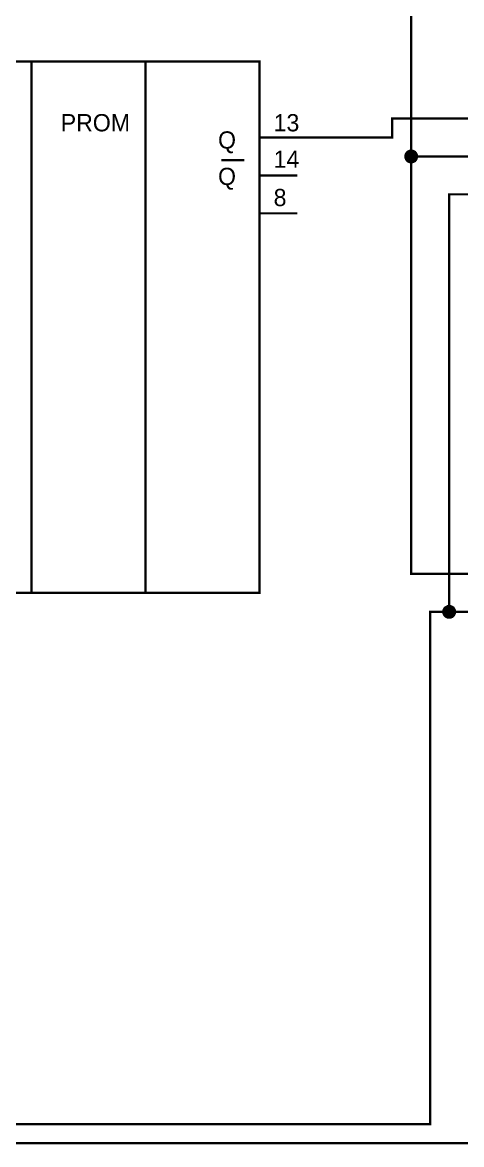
# Model space of a CAD drawing. Header units: millimetres. Extents: x 0 to 594, y 0 to 420.
# Drawn here: x 358.8 to 416.6, y 104.8 to 252.6 of the extents above; entities that cross this region are included whole.
import ezdxf

# ---------------------------------------------------------------- set-up
doc = ezdxf.new("R2010")
doc.units = ezdxf.units.MM
doc.layers.add('Sheet', color=255, linetype='Continuous')

msp = doc.modelspace()

# ---------------------------------------------------------------- linework, layer by layer
at = {"layer": 'Sheet'}
for points, const_width in [([(409.99, 234.99), (409.99, 262.5), (380, 262.5), (380, 269.99)], 0.3), ([(359.99, 247.5), (359.99, 177.5)], 0.3), ([(374.99, 177.5), (374.99, 247.5)], 0.3), ([(419.98, 239.99), (407.49, 239.99), (407.49, 237.5), (394.98, 237.5)], 0.3), ([(389.99, 237.5), (394.98, 237.5)], 0.3), ([(409.23, 234.99), (409.23, 235.03), (409.23, 235.07), (409.24, 235.1), (409.24, 235.14), (409.24, 235.18), (409.26, 235.22), (409.28, 235.25), (409.29, 235.29), (409.31, 235.32), (409.32, 235.35), (409.34, 235.38), (409.35, 235.41), (409.37, 235.44), (409.4, 235.48), (409.42, 235.51), (409.45, 235.54), (409.48, 235.56), (409.5, 235.59), (409.53, 235.6), (409.56, 235.63), (409.59, 235.65), (409.62, 235.67), (409.65, 235.68), (409.69, 235.7), (409.72, 235.71), (409.76, 235.73), (409.8, 235.73), (409.83, 235.74), (409.88, 235.74), (409.91, 235.76), (409.94, 235.76), (409.99, 235.76)], 0.3), ([(409.23, 234.99), (409.23, 235.03), (409.23, 235.07), (409.24, 235.1), (409.24, 235.14), (409.24, 235.18), (409.26, 235.22), (409.28, 235.25), (409.29, 235.29), (409.31, 235.32), (409.32, 235.35), (409.34, 235.38), (409.35, 235.41), (409.37, 235.44), (409.4, 235.48), (409.42, 235.51), (409.45, 235.54), (409.48, 235.56), (409.5, 235.59), (409.53, 235.6), (409.56, 235.63), (409.59, 235.65), (409.62, 235.67), (409.65, 235.68), (409.69, 235.7), (409.72, 235.71), (409.76, 235.73), (409.8, 235.73), (409.83, 235.74), (409.88, 235.74), (409.91, 235.76), (409.94, 235.76), (409.99, 235.76)], 0.3), ([(409.23, 234.99), (409.23, 235.03), (409.23, 235.07), (409.24, 235.1), (409.24, 235.14), (409.24, 235.18), (409.26, 235.22), (409.28, 235.25), (409.29, 235.29), (409.31, 235.32), (409.32, 235.35), (409.34, 235.38), (409.35, 235.41), (409.37, 235.44), (409.4, 235.48), (409.42, 235.51), (409.45, 235.54), (409.48, 235.56), (409.5, 235.59), (409.53, 235.6), (409.56, 235.63), (409.59, 235.65), (409.62, 235.67), (409.65, 235.68), (409.69, 235.7), (409.72, 235.71), (409.76, 235.73), (409.8, 235.73), (409.83, 235.74), (409.88, 235.74), (409.91, 235.76), (409.94, 235.76), (409.99, 235.76)], 0.3), ([(409.23, 234.99), (409.23, 235.03), (409.23, 235.07), (409.24, 235.1), (409.24, 235.14), (409.24, 235.18), (409.26, 235.22), (409.28, 235.25), (409.29, 235.29), (409.31, 235.32), (409.32, 235.35), (409.34, 235.38), (409.35, 235.41), (409.37, 235.44), (409.4, 235.48), (409.42, 235.51), (409.45, 235.54), (409.48, 235.56), (409.5, 235.59), (409.53, 235.6), (409.56, 235.63), (409.59, 235.65), (409.62, 235.67), (409.65, 235.68), (409.69, 235.7), (409.72, 235.71), (409.76, 235.73), (409.8, 235.73), (409.83, 235.74), (409.88, 235.74), (409.91, 235.76), (409.94, 235.76), (409.99, 235.76)], 0.3), ([(409.99, 234.23), (409.94, 234.23), (409.91, 234.23), (409.88, 234.24), (409.83, 234.24), (409.8, 234.26), (409.76, 234.26), (409.72, 234.28), (409.69, 234.29), (409.65, 234.31), (409.62, 234.32), (409.59, 234.34), (409.56, 234.35), (409.53, 234.39), (409.5, 234.4), (409.48, 234.43), (409.45, 234.45), (409.42, 234.48), (409.4, 234.51), (409.37, 234.53), (409.35, 234.56), (409.34, 234.59), (409.32, 234.62), (409.31, 234.65), (409.29, 234.7), (409.28, 234.73), (409.26, 234.77), (409.24, 234.8), (409.24, 234.83), (409.24, 234.88), (409.23, 234.91), (409.23, 234.95), (409.23, 234.99)], 0.3), ([(409.23, 234.99), (409.23, 234.99)], 0.3), ([(409.99, 234.23), (409.94, 234.23), (409.91, 234.23), (409.88, 234.24), (409.83, 234.24), (409.8, 234.26), (409.76, 234.26), (409.72, 234.28), (409.69, 234.29), (409.65, 234.31), (409.62, 234.32), (409.59, 234.34), (409.56, 234.35), (409.53, 234.39), (409.5, 234.4), (409.48, 234.43), (409.45, 234.45), (409.42, 234.48), (409.4, 234.51), (409.37, 234.53), (409.35, 234.56), (409.34, 234.59), (409.32, 234.62), (409.31, 234.65), (409.29, 234.7), (409.28, 234.73), (409.26, 234.77), (409.24, 234.8), (409.24, 234.83), (409.24, 234.88), (409.23, 234.91), (409.23, 234.95), (409.23, 234.99)], 0.3), ([(409.23, 234.99), (409.23, 234.99)], 0.3), ([(409.99, 234.23), (409.94, 234.23), (409.91, 234.23), (409.88, 234.24), (409.83, 234.24), (409.8, 234.26), (409.76, 234.26), (409.72, 234.28), (409.69, 234.29), (409.65, 234.31), (409.62, 234.32), (409.59, 234.34), (409.56, 234.35), (409.53, 234.39), (409.5, 234.4), (409.48, 234.43), (409.45, 234.45), (409.42, 234.48), (409.4, 234.51), (409.37, 234.53), (409.35, 234.56), (409.34, 234.59), (409.32, 234.62), (409.31, 234.65), (409.29, 234.7), (409.28, 234.73), (409.26, 234.77), (409.24, 234.8), (409.24, 234.83), (409.24, 234.88), (409.23, 234.91), (409.23, 234.95), (409.23, 234.99)], 0.3), ([(409.23, 234.99), (409.23, 234.99)], 0.3), ([(409.99, 234.23), (409.94, 234.23), (409.91, 234.23), (409.88, 234.24), (409.83, 234.24), (409.8, 234.26), (409.76, 234.26), (409.72, 234.28), (409.69, 234.29), (409.65, 234.31), (409.62, 234.32), (409.59, 234.34), (409.56, 234.35), (409.53, 234.39), (409.5, 234.4), (409.48, 234.43), (409.45, 234.45), (409.42, 234.48), (409.4, 234.51), (409.37, 234.53), (409.35, 234.56), (409.34, 234.59), (409.32, 234.62), (409.31, 234.65), (409.29, 234.7), (409.28, 234.73), (409.26, 234.77), (409.24, 234.8), (409.24, 234.83), (409.24, 234.88), (409.23, 234.91), (409.23, 234.95), (409.23, 234.99)], 0.3), ([(409.23, 234.99), (409.23, 234.99)], 0.3), ([(409.23, 234.99), (409.23, 235.03), (409.23, 235.07), (409.24, 235.1), (409.24, 235.14), (409.24, 235.18), (409.26, 235.22), (409.28, 235.25), (409.29, 235.29), (409.31, 235.32), (409.32, 235.35), (409.34, 235.38), (409.35, 235.41), (409.37, 235.44), (409.4, 235.48), (409.42, 235.51), (409.45, 235.54), (409.48, 235.56), (409.5, 235.59), (409.53, 235.6), (409.56, 235.63), (409.59, 235.65), (409.62, 235.67), (409.65, 235.68), (409.69, 235.7), (409.72, 235.71), (409.76, 235.73), (409.8, 235.73), (409.83, 235.74), (409.88, 235.74), (409.91, 235.76), (409.94, 235.76), (409.99, 235.76)], 0.0991), ([(409.23, 234.99), (409.23, 235.03), (409.23, 235.07), (409.24, 235.1), (409.24, 235.14), (409.24, 235.18), (409.26, 235.22), (409.28, 235.25), (409.29, 235.29), (409.31, 235.32), (409.32, 235.35), (409.34, 235.38), (409.35, 235.41), (409.37, 235.44), (409.4, 235.48), (409.42, 235.51), (409.45, 235.54), (409.48, 235.56), (409.5, 235.59), (409.53, 235.6), (409.56, 235.63), (409.59, 235.65), (409.62, 235.67), (409.65, 235.68), (409.69, 235.7), (409.72, 235.71), (409.76, 235.73), (409.8, 235.73), (409.83, 235.74), (409.88, 235.74), (409.91, 235.76), (409.94, 235.76), (409.99, 235.76)], 0.0991), ([(409.23, 234.99), (409.23, 235.03), (409.23, 235.07), (409.24, 235.1), (409.24, 235.14), (409.24, 235.18), (409.26, 235.22), (409.28, 235.25), (409.29, 235.29), (409.31, 235.32), (409.32, 235.35), (409.34, 235.38), (409.35, 235.41), (409.37, 235.44), (409.4, 235.48), (409.42, 235.51), (409.45, 235.54), (409.48, 235.56), (409.5, 235.59), (409.53, 235.6), (409.56, 235.63), (409.59, 235.65), (409.62, 235.67), (409.65, 235.68), (409.69, 235.7), (409.72, 235.71), (409.76, 235.73), (409.8, 235.73), (409.83, 235.74), (409.88, 235.74), (409.91, 235.76), (409.94, 235.76), (409.99, 235.76)], 0.0991), ([(409.23, 234.99), (409.23, 235.03), (409.23, 235.07), (409.24, 235.1), (409.24, 235.14), (409.24, 235.18), (409.26, 235.22), (409.28, 235.25), (409.29, 235.29), (409.31, 235.32), (409.32, 235.35), (409.34, 235.38), (409.35, 235.41), (409.37, 235.44), (409.4, 235.48), (409.42, 235.51), (409.45, 235.54), (409.48, 235.56), (409.5, 235.59), (409.53, 235.6), (409.56, 235.63), (409.59, 235.65), (409.62, 235.67), (409.65, 235.68), (409.69, 235.7), (409.72, 235.71), (409.76, 235.73), (409.8, 235.73), (409.83, 235.74), (409.88, 235.74), (409.91, 235.76), (409.94, 235.76), (409.99, 235.76)], 0.0991), ([(409.99, 235.76), (409.99, 235.76)], 0.3), ([(409.99, 235.76), (410.03, 235.76), (410.06, 235.76), (410.1, 235.74), (410.14, 235.74), (410.18, 235.73), (410.21, 235.73), (410.25, 235.71), (410.29, 235.7), (410.32, 235.68), (410.35, 235.67), (410.38, 235.65), (410.41, 235.63), (410.44, 235.6), (410.48, 235.59), (410.49, 235.56), (410.52, 235.54), (410.55, 235.51), (410.57, 235.48), (410.6, 235.44), (410.62, 235.41), (410.63, 235.38), (410.65, 235.35), (410.66, 235.32), (410.68, 235.29), (410.7, 235.25), (410.71, 235.22), (410.73, 235.18), (410.73, 235.14), (410.73, 235.1), (410.74, 235.07), (410.74, 235.03), (410.74, 234.99)], 0.3), ([(409.99, 235.76), (409.99, 235.76)], 0.3), ([(409.99, 235.76), (410.03, 235.76), (410.06, 235.76), (410.1, 235.74), (410.14, 235.74), (410.18, 235.73), (410.21, 235.73), (410.25, 235.71), (410.29, 235.7), (410.32, 235.68), (410.35, 235.67), (410.38, 235.65), (410.41, 235.63), (410.44, 235.6), (410.48, 235.59), (410.49, 235.56), (410.52, 235.54), (410.55, 235.51), (410.57, 235.48), (410.6, 235.44), (410.62, 235.41), (410.63, 235.38), (410.65, 235.35), (410.66, 235.32), (410.68, 235.29), (410.7, 235.25), (410.71, 235.22), (410.73, 235.18), (410.73, 235.14), (410.73, 235.1), (410.74, 235.07), (410.74, 235.03), (410.74, 234.99)], 0.3), ([(409.99, 235.76), (409.99, 235.76)], 0.3), ([(409.99, 235.76), (410.03, 235.76), (410.06, 235.76), (410.1, 235.74), (410.14, 235.74), (410.18, 235.73), (410.21, 235.73), (410.25, 235.71), (410.29, 235.7), (410.32, 235.68), (410.35, 235.67), (410.38, 235.65), (410.41, 235.63), (410.44, 235.6), (410.48, 235.59), (410.49, 235.56), (410.52, 235.54), (410.55, 235.51), (410.57, 235.48), (410.6, 235.44), (410.62, 235.41), (410.63, 235.38), (410.65, 235.35), (410.66, 235.32), (410.68, 235.29), (410.7, 235.25), (410.71, 235.22), (410.73, 235.18), (410.73, 235.14), (410.73, 235.1), (410.74, 235.07), (410.74, 235.03), (410.74, 234.99)], 0.3), ([(409.99, 235.76), (409.99, 235.76)], 0.3), ([(409.99, 235.76), (410.03, 235.76), (410.06, 235.76), (410.1, 235.74), (410.14, 235.74), (410.18, 235.73), (410.21, 235.73), (410.25, 235.71), (410.29, 235.7), (410.32, 235.68), (410.35, 235.67), (410.38, 235.65), (410.41, 235.63), (410.44, 235.6), (410.48, 235.59), (410.49, 235.56), (410.52, 235.54), (410.55, 235.51), (410.57, 235.48), (410.6, 235.44), (410.62, 235.41), (410.63, 235.38), (410.65, 235.35), (410.66, 235.32), (410.68, 235.29), (410.7, 235.25), (410.71, 235.22), (410.73, 235.18), (410.73, 235.14), (410.73, 235.1), (410.74, 235.07), (410.74, 235.03), (410.74, 234.99)], 0.3), ([(410.74, 234.99), (410.74, 234.95), (410.74, 234.91), (410.73, 234.88), (410.73, 234.83), (410.73, 234.8), (410.71, 234.77), (410.7, 234.73), (410.68, 234.7), (410.66, 234.65), (410.65, 234.62), (410.63, 234.59), (410.62, 234.56), (410.6, 234.53), (410.57, 234.51), (410.55, 234.48), (410.52, 234.45), (410.49, 234.43), (410.48, 234.4), (410.44, 234.39), (410.41, 234.35), (410.38, 234.34), (410.35, 234.32), (410.32, 234.31), (410.29, 234.29), (410.25, 234.28), (410.21, 234.26), (410.18, 234.26), (410.14, 234.24), (410.1, 234.24), (410.06, 234.23), (410.03, 234.23), (409.99, 234.23)], 0.3), ([(419.98, 234.99), (409.99, 234.99), (409.99, 179.99), (419.98, 179.99)], 0.3), ([(410.74, 234.99), (410.74, 234.95), (410.74, 234.91), (410.73, 234.88), (410.73, 234.83), (410.73, 234.8), (410.71, 234.77), (410.7, 234.73), (410.68, 234.7), (410.66, 234.65), (410.65, 234.62), (410.63, 234.59), (410.62, 234.56), (410.6, 234.53), (410.57, 234.51), (410.55, 234.48), (410.52, 234.45), (410.49, 234.43), (410.48, 234.4), (410.44, 234.39), (410.41, 234.35), (410.38, 234.34), (410.35, 234.32), (410.32, 234.31), (410.29, 234.29), (410.25, 234.28), (410.21, 234.26), (410.18, 234.26), (410.14, 234.24), (410.1, 234.24), (410.06, 234.23), (410.03, 234.23), (409.99, 234.23)], 0.3), ([(410.74, 234.99), (410.74, 234.95), (410.74, 234.91), (410.73, 234.88), (410.73, 234.83), (410.73, 234.8), (410.71, 234.77), (410.7, 234.73), (410.68, 234.7), (410.66, 234.65), (410.65, 234.62), (410.63, 234.59), (410.62, 234.56), (410.6, 234.53), (410.57, 234.51), (410.55, 234.48), (410.52, 234.45), (410.49, 234.43), (410.48, 234.4), (410.44, 234.39), (410.41, 234.35), (410.38, 234.34), (410.35, 234.32), (410.32, 234.31), (410.29, 234.29), (410.25, 234.28), (410.21, 234.26), (410.18, 234.26), (410.14, 234.24), (410.1, 234.24), (410.06, 234.23), (410.03, 234.23), (409.99, 234.23)], 0.3), ([(410.74, 234.99), (410.74, 234.95), (410.74, 234.91), (410.73, 234.88), (410.73, 234.83), (410.73, 234.8), (410.71, 234.77), (410.7, 234.73), (410.68, 234.7), (410.66, 234.65), (410.65, 234.62), (410.63, 234.59), (410.62, 234.56), (410.6, 234.53), (410.57, 234.51), (410.55, 234.48), (410.52, 234.45), (410.49, 234.43), (410.48, 234.4), (410.44, 234.39), (410.41, 234.35), (410.38, 234.34), (410.35, 234.32), (410.32, 234.31), (410.29, 234.29), (410.25, 234.28), (410.21, 234.26), (410.18, 234.26), (410.14, 234.24), (410.1, 234.24), (410.06, 234.23), (410.03, 234.23), (409.99, 234.23)], 0.3), ([(409.99, 235.76), (409.99, 235.76)], 0.0991), ([(409.99, 235.76), (410.03, 235.76), (410.06, 235.76), (410.1, 235.74), (410.14, 235.74), (410.18, 235.73), (410.21, 235.73), (410.25, 235.71), (410.29, 235.7), (410.32, 235.68), (410.35, 235.67), (410.38, 235.65), (410.41, 235.63), (410.44, 235.6), (410.48, 235.59), (410.49, 235.56), (410.52, 235.54), (410.55, 235.51), (410.57, 235.48), (410.6, 235.44), (410.62, 235.41), (410.63, 235.38), (410.65, 235.35), (410.66, 235.32), (410.68, 235.29), (410.7, 235.25), (410.71, 235.22), (410.73, 235.18), (410.73, 235.14), (410.73, 235.1), (410.74, 235.07), (410.74, 235.03), (410.74, 234.99)], 0.0991), ([(409.99, 235.76), (409.99, 235.76)], 0.0991), ([(409.99, 235.76), (410.03, 235.76), (410.06, 235.76), (410.1, 235.74), (410.14, 235.74), (410.18, 235.73), (410.21, 235.73), (410.25, 235.71), (410.29, 235.7), (410.32, 235.68), (410.35, 235.67), (410.38, 235.65), (410.41, 235.63), (410.44, 235.6), (410.48, 235.59), (410.49, 235.56), (410.52, 235.54), (410.55, 235.51), (410.57, 235.48), (410.6, 235.44), (410.62, 235.41), (410.63, 235.38), (410.65, 235.35), (410.66, 235.32), (410.68, 235.29), (410.7, 235.25), (410.71, 235.22), (410.73, 235.18), (410.73, 235.14), (410.73, 235.1), (410.74, 235.07), (410.74, 235.03), (410.74, 234.99)], 0.0991), ([(409.99, 235.76), (409.99, 235.76)], 0.0991), ([(409.99, 235.76), (410.03, 235.76), (410.06, 235.76), (410.1, 235.74), (410.14, 235.74), (410.18, 235.73), (410.21, 235.73), (410.25, 235.71), (410.29, 235.7), (410.32, 235.68), (410.35, 235.67), (410.38, 235.65), (410.41, 235.63), (410.44, 235.6), (410.48, 235.59), (410.49, 235.56), (410.52, 235.54), (410.55, 235.51), (410.57, 235.48), (410.6, 235.44), (410.62, 235.41), (410.63, 235.38), (410.65, 235.35), (410.66, 235.32), (410.68, 235.29), (410.7, 235.25), (410.71, 235.22), (410.73, 235.18), (410.73, 235.14), (410.73, 235.1), (410.74, 235.07), (410.74, 235.03), (410.74, 234.99)], 0.0991), ([(409.99, 235.76), (409.99, 235.76)], 0.0991), ([(409.99, 235.76), (410.03, 235.76), (410.06, 235.76), (410.1, 235.74), (410.14, 235.74), (410.18, 235.73), (410.21, 235.73), (410.25, 235.71), (410.29, 235.7), (410.32, 235.68), (410.35, 235.67), (410.38, 235.65), (410.41, 235.63), (410.44, 235.6), (410.48, 235.59), (410.49, 235.56), (410.52, 235.54), (410.55, 235.51), (410.57, 235.48), (410.6, 235.44), (410.62, 235.41), (410.63, 235.38), (410.65, 235.35), (410.66, 235.32), (410.68, 235.29), (410.7, 235.25), (410.71, 235.22), (410.73, 235.18), (410.73, 235.14), (410.73, 235.1), (410.74, 235.07), (410.74, 235.03), (410.74, 234.99)], 0.0991), ([(410.74, 234.99), (410.74, 234.99), (410.74, 234.99), (410.74, 234.99), (410.74, 234.99), (410.74, 234.99), (410.74, 234.99), (410.74, 234.99), (410.74, 234.99), (410.74, 234.99), (410.74, 234.99), (410.74, 234.99), (410.74, 234.99), (410.74, 234.99), (410.74, 234.99), (410.74, 234.99), (410.74, 234.99), (410.74, 234.99), (410.74, 234.99), (410.74, 234.99), (410.74, 234.99), (410.74, 234.99), (410.74, 234.99), (410.74, 234.99), (410.74, 234.99), (410.74, 234.99), (410.74, 234.99), (410.74, 234.99), (410.74, 234.99), (410.74, 234.99), (410.74, 234.99), (410.74, 234.99), (410.74, 234.99)], 0.3), ([(410.74, 234.99), (410.74, 234.99)], 0.3), ([(410.74, 234.99), (410.74, 234.99), (410.74, 234.99), (410.74, 234.99), (410.74, 234.99), (410.74, 234.99), (410.74, 234.99), (410.74, 234.99), (410.74, 234.99), (410.74, 234.99), (410.74, 234.99), (410.74, 234.99), (410.74, 234.99), (410.74, 234.99), (410.74, 234.99), (410.74, 234.99), (410.74, 234.99), (410.74, 234.99), (410.74, 234.99), (410.74, 234.99), (410.74, 234.99), (410.74, 234.99), (410.74, 234.99), (410.74, 234.99), (410.74, 234.99), (410.74, 234.99), (410.74, 234.99), (410.74, 234.99), (410.74, 234.99), (410.74, 234.99), (410.74, 234.99), (410.74, 234.99), (410.74, 234.99)], 0.3), ([(410.74, 234.99), (410.74, 234.99)], 0.3), ([(410.74, 234.99), (410.74, 234.99), (410.74, 234.99), (410.74, 234.99), (410.74, 234.99), (410.74, 234.99), (410.74, 234.99), (410.74, 234.99), (410.74, 234.99), (410.74, 234.99), (410.74, 234.99), (410.74, 234.99), (410.74, 234.99), (410.74, 234.99), (410.74, 234.99), (410.74, 234.99), (410.74, 234.99), (410.74, 234.99), (410.74, 234.99), (410.74, 234.99), (410.74, 234.99), (410.74, 234.99), (410.74, 234.99), (410.74, 234.99), (410.74, 234.99), (410.74, 234.99), (410.74, 234.99), (410.74, 234.99), (410.74, 234.99), (410.74, 234.99), (410.74, 234.99), (410.74, 234.99), (410.74, 234.99)], 0.3), ([(410.74, 234.99), (410.74, 234.99)], 0.3), ([(410.74, 234.99), (410.74, 234.99), (410.74, 234.99), (410.74, 234.99), (410.74, 234.99), (410.74, 234.99), (410.74, 234.99), (410.74, 234.99), (410.74, 234.99), (410.74, 234.99), (410.74, 234.99), (410.74, 234.99), (410.74, 234.99), (410.74, 234.99), (410.74, 234.99), (410.74, 234.99), (410.74, 234.99), (410.74, 234.99), (410.74, 234.99), (410.74, 234.99), (410.74, 234.99), (410.74, 234.99), (410.74, 234.99), (410.74, 234.99), (410.74, 234.99), (410.74, 234.99), (410.74, 234.99), (410.74, 234.99), (410.74, 234.99), (410.74, 234.99), (410.74, 234.99), (410.74, 234.99), (410.74, 234.99)], 0.3), ([(410.74, 234.99), (410.74, 234.99)], 0.3), ([(384.99, 234.5), (387.99, 234.5)], 0.3), ([(409.99, 234.23), (409.94, 234.23), (409.91, 234.23), (409.88, 234.24), (409.83, 234.24), (409.8, 234.26), (409.76, 234.26), (409.72, 234.28), (409.69, 234.29), (409.65, 234.31), (409.62, 234.32), (409.59, 234.34), (409.56, 234.35), (409.53, 234.39), (409.5, 234.4), (409.48, 234.43), (409.45, 234.45), (409.42, 234.48), (409.4, 234.51), (409.37, 234.53), (409.35, 234.56), (409.34, 234.59), (409.32, 234.62), (409.31, 234.65), (409.29, 234.7), (409.28, 234.73), (409.26, 234.77), (409.24, 234.8), (409.24, 234.83), (409.24, 234.88), (409.23, 234.91), (409.23, 234.95), (409.23, 234.99)], 0.0991), ([(409.23, 234.99), (409.23, 234.99)], 0.0991), ([(409.99, 234.23), (409.94, 234.23), (409.91, 234.23), (409.88, 234.24), (409.83, 234.24), (409.8, 234.26), (409.76, 234.26), (409.72, 234.28), (409.69, 234.29), (409.65, 234.31), (409.62, 234.32), (409.59, 234.34), (409.56, 234.35), (409.53, 234.39), (409.5, 234.4), (409.48, 234.43), (409.45, 234.45), (409.42, 234.48), (409.4, 234.51), (409.37, 234.53), (409.35, 234.56), (409.34, 234.59), (409.32, 234.62), (409.31, 234.65), (409.29, 234.7), (409.28, 234.73), (409.26, 234.77), (409.24, 234.8), (409.24, 234.83), (409.24, 234.88), (409.23, 234.91), (409.23, 234.95), (409.23, 234.99)], 0.0991), ([(409.23, 234.99), (409.23, 234.99)], 0.0991), ([(409.99, 234.23), (409.94, 234.23), (409.91, 234.23), (409.88, 234.24), (409.83, 234.24), (409.8, 234.26), (409.76, 234.26), (409.72, 234.28), (409.69, 234.29), (409.65, 234.31), (409.62, 234.32), (409.59, 234.34), (409.56, 234.35), (409.53, 234.39), (409.5, 234.4), (409.48, 234.43), (409.45, 234.45), (409.42, 234.48), (409.4, 234.51), (409.37, 234.53), (409.35, 234.56), (409.34, 234.59), (409.32, 234.62), (409.31, 234.65), (409.29, 234.7), (409.28, 234.73), (409.26, 234.77), (409.24, 234.8), (409.24, 234.83), (409.24, 234.88), (409.23, 234.91), (409.23, 234.95), (409.23, 234.99)], 0.0991), ([(409.23, 234.99), (409.23, 234.99)], 0.0991), ([(409.99, 234.23), (409.94, 234.23), (409.91, 234.23), (409.88, 234.24), (409.83, 234.24), (409.8, 234.26), (409.76, 234.26), (409.72, 234.28), (409.69, 234.29), (409.65, 234.31), (409.62, 234.32), (409.59, 234.34), (409.56, 234.35), (409.53, 234.39), (409.5, 234.4), (409.48, 234.43), (409.45, 234.45), (409.42, 234.48), (409.4, 234.51), (409.37, 234.53), (409.35, 234.56), (409.34, 234.59), (409.32, 234.62), (409.31, 234.65), (409.29, 234.7), (409.28, 234.73), (409.26, 234.77), (409.24, 234.8), (409.24, 234.83), (409.24, 234.88), (409.23, 234.91), (409.23, 234.95), (409.23, 234.99)], 0.0991), ([(409.23, 234.99), (409.23, 234.99)], 0.0991), ([(410.74, 234.99), (410.74, 234.95), (410.74, 234.91), (410.73, 234.88), (410.73, 234.83), (410.73, 234.8), (410.71, 234.77), (410.7, 234.73), (410.68, 234.7), (410.66, 234.65), (410.65, 234.62), (410.63, 234.59), (410.62, 234.56), (410.6, 234.53), (410.57, 234.51), (410.55, 234.48), (410.52, 234.45), (410.49, 234.43), (410.48, 234.4), (410.44, 234.39), (410.41, 234.35), (410.38, 234.34), (410.35, 234.32), (410.32, 234.31), (410.29, 234.29), (410.25, 234.28), (410.21, 234.26), (410.18, 234.26), (410.14, 234.24), (410.1, 234.24), (410.06, 234.23), (410.03, 234.23), (409.99, 234.23)], 0.0991), ([(410.74, 234.99), (410.74, 234.95), (410.74, 234.91), (410.73, 234.88), (410.73, 234.83), (410.73, 234.8), (410.71, 234.77), (410.7, 234.73), (410.68, 234.7), (410.66, 234.65), (410.65, 234.62), (410.63, 234.59), (410.62, 234.56), (410.6, 234.53), (410.57, 234.51), (410.55, 234.48), (410.52, 234.45), (410.49, 234.43), (410.48, 234.4), (410.44, 234.39), (410.41, 234.35), (410.38, 234.34), (410.35, 234.32), (410.32, 234.31), (410.29, 234.29), (410.25, 234.28), (410.21, 234.26), (410.18, 234.26), (410.14, 234.24), (410.1, 234.24), (410.06, 234.23), (410.03, 234.23), (409.99, 234.23)], 0.0991), ([(410.74, 234.99), (410.74, 234.95), (410.74, 234.91), (410.73, 234.88), (410.73, 234.83), (410.73, 234.8), (410.71, 234.77), (410.7, 234.73), (410.68, 234.7), (410.66, 234.65), (410.65, 234.62), (410.63, 234.59), (410.62, 234.56), (410.6, 234.53), (410.57, 234.51), (410.55, 234.48), (410.52, 234.45), (410.49, 234.43), (410.48, 234.4), (410.44, 234.39), (410.41, 234.35), (410.38, 234.34), (410.35, 234.32), (410.32, 234.31), (410.29, 234.29), (410.25, 234.28), (410.21, 234.26), (410.18, 234.26), (410.14, 234.24), (410.1, 234.24), (410.06, 234.23), (410.03, 234.23), (409.99, 234.23)], 0.0991), ([(410.74, 234.99), (410.74, 234.95), (410.74, 234.91), (410.73, 234.88), (410.73, 234.83), (410.73, 234.8), (410.71, 234.77), (410.7, 234.73), (410.68, 234.7), (410.66, 234.65), (410.65, 234.62), (410.63, 234.59), (410.62, 234.56), (410.6, 234.53), (410.57, 234.51), (410.55, 234.48), (410.52, 234.45), (410.49, 234.43), (410.48, 234.4), (410.44, 234.39), (410.41, 234.35), (410.38, 234.34), (410.35, 234.32), (410.32, 234.31), (410.29, 234.29), (410.25, 234.28), (410.21, 234.26), (410.18, 234.26), (410.14, 234.24), (410.1, 234.24), (410.06, 234.23), (410.03, 234.23), (409.99, 234.23)], 0.0991), ([(410.74, 234.99), (410.74, 234.99), (410.74, 234.99), (410.74, 234.99), (410.74, 234.99), (410.74, 234.99), (410.74, 234.99), (410.74, 234.99), (410.74, 234.99), (410.74, 234.99), (410.74, 234.99), (410.74, 234.99), (410.74, 234.99), (410.74, 234.99), (410.74, 234.99), (410.74, 234.99), (410.74, 234.99), (410.74, 234.99), (410.74, 234.99), (410.74, 234.99), (410.74, 234.99), (410.74, 234.99), (410.74, 234.99), (410.74, 234.99), (410.74, 234.99), (410.74, 234.99), (410.74, 234.99), (410.74, 234.99), (410.74, 234.99), (410.74, 234.99), (410.74, 234.99), (410.74, 234.99), (410.74, 234.99)], 0.0991), ([(410.74, 234.99), (410.74, 234.99)], 0.0991), ([(410.74, 234.99), (410.74, 234.99), (410.74, 234.99), (410.74, 234.99), (410.74, 234.99), (410.74, 234.99), (410.74, 234.99), (410.74, 234.99), (410.74, 234.99), (410.74, 234.99), (410.74, 234.99), (410.74, 234.99), (410.74, 234.99), (410.74, 234.99), (410.74, 234.99), (410.74, 234.99), (410.74, 234.99), (410.74, 234.99), (410.74, 234.99), (410.74, 234.99), (410.74, 234.99), (410.74, 234.99), (410.74, 234.99), (410.74, 234.99), (410.74, 234.99), (410.74, 234.99), (410.74, 234.99), (410.74, 234.99), (410.74, 234.99), (410.74, 234.99), (410.74, 234.99), (410.74, 234.99), (410.74, 234.99)], 0.0991), ([(410.74, 234.99), (410.74, 234.99)], 0.0991), ([(410.74, 234.99), (410.74, 234.99), (410.74, 234.99), (410.74, 234.99), (410.74, 234.99), (410.74, 234.99), (410.74, 234.99), (410.74, 234.99), (410.74, 234.99), (410.74, 234.99), (410.74, 234.99), (410.74, 234.99), (410.74, 234.99), (410.74, 234.99), (410.74, 234.99), (410.74, 234.99), (410.74, 234.99), (410.74, 234.99), (410.74, 234.99), (410.74, 234.99), (410.74, 234.99), (410.74, 234.99), (410.74, 234.99), (410.74, 234.99), (410.74, 234.99), (410.74, 234.99), (410.74, 234.99), (410.74, 234.99), (410.74, 234.99), (410.74, 234.99), (410.74, 234.99), (410.74, 234.99), (410.74, 234.99)], 0.0991), ([(410.74, 234.99), (410.74, 234.99)], 0.0991), ([(410.74, 234.99), (410.74, 234.99), (410.74, 234.99), (410.74, 234.99), (410.74, 234.99), (410.74, 234.99), (410.74, 234.99), (410.74, 234.99), (410.74, 234.99), (410.74, 234.99), (410.74, 234.99), (410.74, 234.99), (410.74, 234.99), (410.74, 234.99), (410.74, 234.99), (410.74, 234.99), (410.74, 234.99), (410.74, 234.99), (410.74, 234.99), (410.74, 234.99), (410.74, 234.99), (410.74, 234.99), (410.74, 234.99), (410.74, 234.99), (410.74, 234.99), (410.74, 234.99), (410.74, 234.99), (410.74, 234.99), (410.74, 234.99), (410.74, 234.99), (410.74, 234.99), (410.74, 234.99), (410.74, 234.99)], 0.0991), ([(410.74, 234.99), (410.74, 234.99)], 0.0991), ([(389.99, 232.49), (394.98, 232.49)], 0.3), ([(419.98, 230), (414.99, 230), (414.99, 175), (419.98, 175)], 0.3), ([(389.99, 227.5), (394.98, 227.5)], 0.3), ([(205.03, 90), (180.05, 90), (180.05, 105), (574.96, 105), (574.96, 175), (574.96, 222.48)], 0.3), ([(182.53, 119.99), (182.53, 107.5), (215.03, 107.5), (412.48, 107.5), (412.48, 175), (414.99, 175)], 0.3), ([(414.22, 175), (414.22, 175.03), (414.22, 175.08), (414.23, 175.11), (414.23, 175.16), (414.25, 175.19), (414.25, 175.22), (414.27, 175.25), (414.28, 175.28), (414.3, 175.33), (414.31, 175.36), (414.33, 175.39), (414.34, 175.43), (414.38, 175.46), (414.39, 175.47), (414.42, 175.51), (414.44, 175.54), (414.47, 175.55), (414.5, 175.58), (414.53, 175.6), (414.57, 175.63), (414.6, 175.65), (414.63, 175.66), (414.66, 175.68), (414.69, 175.69), (414.72, 175.71), (414.75, 175.73), (414.8, 175.73), (414.83, 175.74), (414.88, 175.74), (414.91, 175.76), (414.94, 175.76), (414.99, 175.76)], 0.3), ([(414.22, 175), (414.22, 175.03), (414.22, 175.08), (414.23, 175.11), (414.23, 175.16), (414.25, 175.19), (414.25, 175.22), (414.27, 175.25), (414.28, 175.28), (414.3, 175.33), (414.31, 175.36), (414.33, 175.39), (414.34, 175.43), (414.38, 175.46), (414.39, 175.47), (414.42, 175.51), (414.44, 175.54), (414.47, 175.55), (414.5, 175.58), (414.53, 175.6), (414.57, 175.63), (414.6, 175.65), (414.63, 175.66), (414.66, 175.68), (414.69, 175.69), (414.72, 175.71), (414.75, 175.73), (414.8, 175.73), (414.83, 175.74), (414.88, 175.74), (414.91, 175.76), (414.94, 175.76), (414.99, 175.76)], 0.3), ([(414.22, 175), (414.22, 175.03), (414.22, 175.08), (414.23, 175.11), (414.23, 175.16), (414.25, 175.19), (414.25, 175.22), (414.27, 175.25), (414.28, 175.28), (414.3, 175.33), (414.31, 175.36), (414.33, 175.39), (414.34, 175.43), (414.38, 175.46), (414.39, 175.47), (414.42, 175.51), (414.44, 175.54), (414.47, 175.55), (414.5, 175.58), (414.53, 175.6), (414.57, 175.63), (414.6, 175.65), (414.63, 175.66), (414.66, 175.68), (414.69, 175.69), (414.72, 175.71), (414.75, 175.73), (414.8, 175.73), (414.83, 175.74), (414.88, 175.74), (414.91, 175.76), (414.94, 175.76), (414.99, 175.76)], 0.3), ([(414.22, 175), (414.22, 175.03), (414.22, 175.08), (414.23, 175.11), (414.23, 175.16), (414.25, 175.19), (414.25, 175.22), (414.27, 175.25), (414.28, 175.28), (414.3, 175.33), (414.31, 175.36), (414.33, 175.39), (414.34, 175.43), (414.38, 175.46), (414.39, 175.47), (414.42, 175.51), (414.44, 175.54), (414.47, 175.55), (414.5, 175.58), (414.53, 175.6), (414.57, 175.63), (414.6, 175.65), (414.63, 175.66), (414.66, 175.68), (414.69, 175.69), (414.72, 175.71), (414.75, 175.73), (414.8, 175.73), (414.83, 175.74), (414.88, 175.74), (414.91, 175.76), (414.94, 175.76), (414.99, 175.76)], 0.3), ([(414.99, 174.23), (414.94, 174.23), (414.91, 174.23), (414.88, 174.24), (414.83, 174.24), (414.8, 174.26), (414.75, 174.26), (414.72, 174.27), (414.69, 174.29), (414.66, 174.31), (414.63, 174.32), (414.6, 174.34), (414.57, 174.35), (414.53, 174.38), (414.5, 174.4), (414.47, 174.43), (414.44, 174.45), (414.42, 174.48), (414.39, 174.51), (414.38, 174.54), (414.34, 174.57), (414.33, 174.61), (414.31, 174.64), (414.3, 174.67), (414.28, 174.7), (414.27, 174.73), (414.25, 174.76), (414.25, 174.81), (414.23, 174.84), (414.23, 174.89), (414.22, 174.92), (414.22, 174.95), (414.22, 175)], 0.3), ([(414.22, 175), (414.22, 175)], 0.3), ([(414.99, 174.23), (414.94, 174.23), (414.91, 174.23), (414.88, 174.24), (414.83, 174.24), (414.8, 174.26), (414.75, 174.26), (414.72, 174.27), (414.69, 174.29), (414.66, 174.31), (414.63, 174.32), (414.6, 174.34), (414.57, 174.35), (414.53, 174.38), (414.5, 174.4), (414.47, 174.43), (414.44, 174.45), (414.42, 174.48), (414.39, 174.51), (414.38, 174.54), (414.34, 174.57), (414.33, 174.61), (414.31, 174.64), (414.3, 174.67), (414.28, 174.7), (414.27, 174.73), (414.25, 174.76), (414.25, 174.81), (414.23, 174.84), (414.23, 174.89), (414.22, 174.92), (414.22, 174.95), (414.22, 175)], 0.3), ([(414.22, 175), (414.22, 175)], 0.3), ([(414.99, 174.23), (414.94, 174.23), (414.91, 174.23), (414.88, 174.24), (414.83, 174.24), (414.8, 174.26), (414.75, 174.26), (414.72, 174.27), (414.69, 174.29), (414.66, 174.31), (414.63, 174.32), (414.6, 174.34), (414.57, 174.35), (414.53, 174.38), (414.5, 174.4), (414.47, 174.43), (414.44, 174.45), (414.42, 174.48), (414.39, 174.51), (414.38, 174.54), (414.34, 174.57), (414.33, 174.61), (414.31, 174.64), (414.3, 174.67), (414.28, 174.7), (414.27, 174.73), (414.25, 174.76), (414.25, 174.81), (414.23, 174.84), (414.23, 174.89), (414.22, 174.92), (414.22, 174.95), (414.22, 175)], 0.3), ([(414.22, 175), (414.22, 175)], 0.3), ([(414.99, 174.23), (414.94, 174.23), (414.91, 174.23), (414.88, 174.24), (414.83, 174.24), (414.8, 174.26), (414.75, 174.26), (414.72, 174.27), (414.69, 174.29), (414.66, 174.31), (414.63, 174.32), (414.6, 174.34), (414.57, 174.35), (414.53, 174.38), (414.5, 174.4), (414.47, 174.43), (414.44, 174.45), (414.42, 174.48), (414.39, 174.51), (414.38, 174.54), (414.34, 174.57), (414.33, 174.61), (414.31, 174.64), (414.3, 174.67), (414.28, 174.7), (414.27, 174.73), (414.25, 174.76), (414.25, 174.81), (414.23, 174.84), (414.23, 174.89), (414.22, 174.92), (414.22, 174.95), (414.22, 175)], 0.3), ([(414.22, 175), (414.22, 175)], 0.3), ([(414.22, 175), (414.22, 175.03), (414.22, 175.08), (414.23, 175.11), (414.23, 175.16), (414.25, 175.19), (414.25, 175.22), (414.27, 175.25), (414.28, 175.28), (414.3, 175.33), (414.31, 175.36), (414.33, 175.39), (414.34, 175.43), (414.38, 175.46), (414.39, 175.47), (414.42, 175.51), (414.44, 175.54), (414.47, 175.55), (414.5, 175.58), (414.53, 175.6), (414.57, 175.63), (414.6, 175.65), (414.63, 175.66), (414.66, 175.68), (414.69, 175.69), (414.72, 175.71), (414.75, 175.73), (414.8, 175.73), (414.83, 175.74), (414.88, 175.74), (414.91, 175.76), (414.94, 175.76), (414.99, 175.76)], 0.0991), ([(414.22, 175), (414.22, 175.03), (414.22, 175.08), (414.23, 175.11), (414.23, 175.16), (414.25, 175.19), (414.25, 175.22), (414.27, 175.25), (414.28, 175.28), (414.3, 175.33), (414.31, 175.36), (414.33, 175.39), (414.34, 175.43), (414.38, 175.46), (414.39, 175.47), (414.42, 175.51), (414.44, 175.54), (414.47, 175.55), (414.5, 175.58), (414.53, 175.6), (414.57, 175.63), (414.6, 175.65), (414.63, 175.66), (414.66, 175.68), (414.69, 175.69), (414.72, 175.71), (414.75, 175.73), (414.8, 175.73), (414.83, 175.74), (414.88, 175.74), (414.91, 175.76), (414.94, 175.76), (414.99, 175.76)], 0.0991), ([(414.22, 175), (414.22, 175.03), (414.22, 175.08), (414.23, 175.11), (414.23, 175.16), (414.25, 175.19), (414.25, 175.22), (414.27, 175.25), (414.28, 175.28), (414.3, 175.33), (414.31, 175.36), (414.33, 175.39), (414.34, 175.43), (414.38, 175.46), (414.39, 175.47), (414.42, 175.51), (414.44, 175.54), (414.47, 175.55), (414.5, 175.58), (414.53, 175.6), (414.57, 175.63), (414.6, 175.65), (414.63, 175.66), (414.66, 175.68), (414.69, 175.69), (414.72, 175.71), (414.75, 175.73), (414.8, 175.73), (414.83, 175.74), (414.88, 175.74), (414.91, 175.76), (414.94, 175.76), (414.99, 175.76)], 0.0991), ([(414.22, 175), (414.22, 175.03), (414.22, 175.08), (414.23, 175.11), (414.23, 175.16), (414.25, 175.19), (414.25, 175.22), (414.27, 175.25), (414.28, 175.28), (414.3, 175.33), (414.31, 175.36), (414.33, 175.39), (414.34, 175.43), (414.38, 175.46), (414.39, 175.47), (414.42, 175.51), (414.44, 175.54), (414.47, 175.55), (414.5, 175.58), (414.53, 175.6), (414.57, 175.63), (414.6, 175.65), (414.63, 175.66), (414.66, 175.68), (414.69, 175.69), (414.72, 175.71), (414.75, 175.73), (414.8, 175.73), (414.83, 175.74), (414.88, 175.74), (414.91, 175.76), (414.94, 175.76), (414.99, 175.76)], 0.0991), ([(414.99, 174.23), (414.94, 174.23), (414.91, 174.23), (414.88, 174.24), (414.83, 174.24), (414.8, 174.26), (414.75, 174.26), (414.72, 174.27), (414.69, 174.29), (414.66, 174.31), (414.63, 174.32), (414.6, 174.34), (414.57, 174.35), (414.53, 174.38), (414.5, 174.4), (414.47, 174.43), (414.44, 174.45), (414.42, 174.48), (414.39, 174.51), (414.38, 174.54), (414.34, 174.57), (414.33, 174.61), (414.31, 174.64), (414.3, 174.67), (414.28, 174.7), (414.27, 174.73), (414.25, 174.76), (414.25, 174.81), (414.23, 174.84), (414.23, 174.89), (414.22, 174.92), (414.22, 174.95), (414.22, 175)], 0.0991), ([(414.22, 175), (414.22, 175)], 0.0991), ([(414.99, 174.23), (414.94, 174.23), (414.91, 174.23), (414.88, 174.24), (414.83, 174.24), (414.8, 174.26), (414.75, 174.26), (414.72, 174.27), (414.69, 174.29), (414.66, 174.31), (414.63, 174.32), (414.6, 174.34), (414.57, 174.35), (414.53, 174.38), (414.5, 174.4), (414.47, 174.43), (414.44, 174.45), (414.42, 174.48), (414.39, 174.51), (414.38, 174.54), (414.34, 174.57), (414.33, 174.61), (414.31, 174.64), (414.3, 174.67), (414.28, 174.7), (414.27, 174.73), (414.25, 174.76), (414.25, 174.81), (414.23, 174.84), (414.23, 174.89), (414.22, 174.92), (414.22, 174.95), (414.22, 175)], 0.0991), ([(414.22, 175), (414.22, 175)], 0.0991), ([(414.99, 174.23), (414.94, 174.23), (414.91, 174.23), (414.88, 174.24), (414.83, 174.24), (414.8, 174.26), (414.75, 174.26), (414.72, 174.27), (414.69, 174.29), (414.66, 174.31), (414.63, 174.32), (414.6, 174.34), (414.57, 174.35), (414.53, 174.38), (414.5, 174.4), (414.47, 174.43), (414.44, 174.45), (414.42, 174.48), (414.39, 174.51), (414.38, 174.54), (414.34, 174.57), (414.33, 174.61), (414.31, 174.64), (414.3, 174.67), (414.28, 174.7), (414.27, 174.73), (414.25, 174.76), (414.25, 174.81), (414.23, 174.84), (414.23, 174.89), (414.22, 174.92), (414.22, 174.95), (414.22, 175)], 0.0991), ([(414.22, 175), (414.22, 175)], 0.0991), ([(414.99, 174.23), (414.94, 174.23), (414.91, 174.23), (414.88, 174.24), (414.83, 174.24), (414.8, 174.26), (414.75, 174.26), (414.72, 174.27), (414.69, 174.29), (414.66, 174.31), (414.63, 174.32), (414.6, 174.34), (414.57, 174.35), (414.53, 174.38), (414.5, 174.4), (414.47, 174.43), (414.44, 174.45), (414.42, 174.48), (414.39, 174.51), (414.38, 174.54), (414.34, 174.57), (414.33, 174.61), (414.31, 174.64), (414.3, 174.67), (414.28, 174.7), (414.27, 174.73), (414.25, 174.76), (414.25, 174.81), (414.23, 174.84), (414.23, 174.89), (414.22, 174.92), (414.22, 174.95), (414.22, 175)], 0.0991), ([(414.22, 175), (414.22, 175)], 0.0991), ([(414.99, 175.76), (414.99, 175.76)], 0.3), ([(414.99, 175.76), (415.02, 175.76), (415.07, 175.76), (415.1, 175.74), (415.15, 175.74), (415.18, 175.73), (415.21, 175.73), (415.24, 175.71), (415.28, 175.69), (415.32, 175.68), (415.35, 175.66), (415.39, 175.65), (415.42, 175.63), (415.45, 175.6), (415.47, 175.58), (415.5, 175.55), (415.53, 175.54), (415.54, 175.51), (415.58, 175.47), (415.59, 175.46), (415.62, 175.43), (415.64, 175.39), (415.65, 175.36), (415.67, 175.33), (415.69, 175.28), (415.7, 175.25), (415.72, 175.22), (415.72, 175.19), (415.73, 175.16), (415.73, 175.11), (415.75, 175.08), (415.75, 175.03), (415.75, 175)], 0.3), ([(414.99, 175.76), (414.99, 175.76)], 0.3), ([(414.99, 175.76), (415.02, 175.76), (415.07, 175.76), (415.1, 175.74), (415.15, 175.74), (415.18, 175.73), (415.21, 175.73), (415.24, 175.71), (415.28, 175.69), (415.32, 175.68), (415.35, 175.66), (415.39, 175.65), (415.42, 175.63), (415.45, 175.6), (415.47, 175.58), (415.5, 175.55), (415.53, 175.54), (415.54, 175.51), (415.58, 175.47), (415.59, 175.46), (415.62, 175.43), (415.64, 175.39), (415.65, 175.36), (415.67, 175.33), (415.69, 175.28), (415.7, 175.25), (415.72, 175.22), (415.72, 175.19), (415.73, 175.16), (415.73, 175.11), (415.75, 175.08), (415.75, 175.03), (415.75, 175)], 0.3), ([(414.99, 175.76), (414.99, 175.76)], 0.3), ([(414.99, 175.76), (415.02, 175.76), (415.07, 175.76), (415.1, 175.74), (415.15, 175.74), (415.18, 175.73), (415.21, 175.73), (415.24, 175.71), (415.28, 175.69), (415.32, 175.68), (415.35, 175.66), (415.39, 175.65), (415.42, 175.63), (415.45, 175.6), (415.47, 175.58), (415.5, 175.55), (415.53, 175.54), (415.54, 175.51), (415.58, 175.47), (415.59, 175.46), (415.62, 175.43), (415.64, 175.39), (415.65, 175.36), (415.67, 175.33), (415.69, 175.28), (415.7, 175.25), (415.72, 175.22), (415.72, 175.19), (415.73, 175.16), (415.73, 175.11), (415.75, 175.08), (415.75, 175.03), (415.75, 175)], 0.3), ([(414.99, 175.76), (414.99, 175.76)], 0.3), ([(414.99, 175.76), (415.02, 175.76), (415.07, 175.76), (415.1, 175.74), (415.15, 175.74), (415.18, 175.73), (415.21, 175.73), (415.24, 175.71), (415.28, 175.69), (415.32, 175.68), (415.35, 175.66), (415.39, 175.65), (415.42, 175.63), (415.45, 175.6), (415.47, 175.58), (415.5, 175.55), (415.53, 175.54), (415.54, 175.51), (415.58, 175.47), (415.59, 175.46), (415.62, 175.43), (415.64, 175.39), (415.65, 175.36), (415.67, 175.33), (415.69, 175.28), (415.7, 175.25), (415.72, 175.22), (415.72, 175.19), (415.73, 175.16), (415.73, 175.11), (415.75, 175.08), (415.75, 175.03), (415.75, 175)], 0.3), ([(415.75, 175), (415.75, 174.95), (415.75, 174.92), (415.73, 174.89), (415.73, 174.84), (415.72, 174.81), (415.72, 174.76), (415.7, 174.73), (415.69, 174.7), (415.67, 174.67), (415.65, 174.64), (415.64, 174.61), (415.62, 174.57), (415.59, 174.54), (415.58, 174.51), (415.54, 174.48), (415.53, 174.45), (415.5, 174.43), (415.47, 174.4), (415.45, 174.38), (415.42, 174.35), (415.39, 174.34), (415.35, 174.32), (415.32, 174.31), (415.28, 174.29), (415.24, 174.27), (415.21, 174.26), (415.18, 174.26), (415.15, 174.24), (415.1, 174.24), (415.07, 174.23), (415.02, 174.23), (414.99, 174.23)], 0.3), ([(415.75, 175), (415.75, 174.95), (415.75, 174.92), (415.73, 174.89), (415.73, 174.84), (415.72, 174.81), (415.72, 174.76), (415.7, 174.73), (415.69, 174.7), (415.67, 174.67), (415.65, 174.64), (415.64, 174.61), (415.62, 174.57), (415.59, 174.54), (415.58, 174.51), (415.54, 174.48), (415.53, 174.45), (415.5, 174.43), (415.47, 174.4), (415.45, 174.38), (415.42, 174.35), (415.39, 174.34), (415.35, 174.32), (415.32, 174.31), (415.28, 174.29), (415.24, 174.27), (415.21, 174.26), (415.18, 174.26), (415.15, 174.24), (415.1, 174.24), (415.07, 174.23), (415.02, 174.23), (414.99, 174.23)], 0.3), ([(415.75, 175), (415.75, 174.95), (415.75, 174.92), (415.73, 174.89), (415.73, 174.84), (415.72, 174.81), (415.72, 174.76), (415.7, 174.73), (415.69, 174.7), (415.67, 174.67), (415.65, 174.64), (415.64, 174.61), (415.62, 174.57), (415.59, 174.54), (415.58, 174.51), (415.54, 174.48), (415.53, 174.45), (415.5, 174.43), (415.47, 174.4), (415.45, 174.38), (415.42, 174.35), (415.39, 174.34), (415.35, 174.32), (415.32, 174.31), (415.28, 174.29), (415.24, 174.27), (415.21, 174.26), (415.18, 174.26), (415.15, 174.24), (415.1, 174.24), (415.07, 174.23), (415.02, 174.23), (414.99, 174.23)], 0.3), ([(415.75, 175), (415.75, 174.95), (415.75, 174.92), (415.73, 174.89), (415.73, 174.84), (415.72, 174.81), (415.72, 174.76), (415.7, 174.73), (415.69, 174.7), (415.67, 174.67), (415.65, 174.64), (415.64, 174.61), (415.62, 174.57), (415.59, 174.54), (415.58, 174.51), (415.54, 174.48), (415.53, 174.45), (415.5, 174.43), (415.47, 174.4), (415.45, 174.38), (415.42, 174.35), (415.39, 174.34), (415.35, 174.32), (415.32, 174.31), (415.28, 174.29), (415.24, 174.27), (415.21, 174.26), (415.18, 174.26), (415.15, 174.24), (415.1, 174.24), (415.07, 174.23), (415.02, 174.23), (414.99, 174.23)], 0.3), ([(414.99, 175.76), (414.99, 175.76)], 0.0991), ([(414.99, 175.76), (415.02, 175.76), (415.07, 175.76), (415.1, 175.74), (415.15, 175.74), (415.18, 175.73), (415.21, 175.73), (415.24, 175.71), (415.28, 175.69), (415.32, 175.68), (415.35, 175.66), (415.39, 175.65), (415.42, 175.63), (415.45, 175.6), (415.47, 175.58), (415.5, 175.55), (415.53, 175.54), (415.54, 175.51), (415.58, 175.47), (415.59, 175.46), (415.62, 175.43), (415.64, 175.39), (415.65, 175.36), (415.67, 175.33), (415.69, 175.28), (415.7, 175.25), (415.72, 175.22), (415.72, 175.19), (415.73, 175.16), (415.73, 175.11), (415.75, 175.08), (415.75, 175.03), (415.75, 175)], 0.0991), ([(414.99, 175.76), (414.99, 175.76)], 0.0991), ([(414.99, 175.76), (415.02, 175.76), (415.07, 175.76), (415.1, 175.74), (415.15, 175.74), (415.18, 175.73), (415.21, 175.73), (415.24, 175.71), (415.28, 175.69), (415.32, 175.68), (415.35, 175.66), (415.39, 175.65), (415.42, 175.63), (415.45, 175.6), (415.47, 175.58), (415.5, 175.55), (415.53, 175.54), (415.54, 175.51), (415.58, 175.47), (415.59, 175.46), (415.62, 175.43), (415.64, 175.39), (415.65, 175.36), (415.67, 175.33), (415.69, 175.28), (415.7, 175.25), (415.72, 175.22), (415.72, 175.19), (415.73, 175.16), (415.73, 175.11), (415.75, 175.08), (415.75, 175.03), (415.75, 175)], 0.0991), ([(414.99, 175.76), (414.99, 175.76)], 0.0991), ([(414.99, 175.76), (415.02, 175.76), (415.07, 175.76), (415.1, 175.74), (415.15, 175.74), (415.18, 175.73), (415.21, 175.73), (415.24, 175.71), (415.28, 175.69), (415.32, 175.68), (415.35, 175.66), (415.39, 175.65), (415.42, 175.63), (415.45, 175.6), (415.47, 175.58), (415.5, 175.55), (415.53, 175.54), (415.54, 175.51), (415.58, 175.47), (415.59, 175.46), (415.62, 175.43), (415.64, 175.39), (415.65, 175.36), (415.67, 175.33), (415.69, 175.28), (415.7, 175.25), (415.72, 175.22), (415.72, 175.19), (415.73, 175.16), (415.73, 175.11), (415.75, 175.08), (415.75, 175.03), (415.75, 175)], 0.0991), ([(414.99, 175.76), (414.99, 175.76)], 0.0991), ([(414.99, 175.76), (415.02, 175.76), (415.07, 175.76), (415.1, 175.74), (415.15, 175.74), (415.18, 175.73), (415.21, 175.73), (415.24, 175.71), (415.28, 175.69), (415.32, 175.68), (415.35, 175.66), (415.39, 175.65), (415.42, 175.63), (415.45, 175.6), (415.47, 175.58), (415.5, 175.55), (415.53, 175.54), (415.54, 175.51), (415.58, 175.47), (415.59, 175.46), (415.62, 175.43), (415.64, 175.39), (415.65, 175.36), (415.67, 175.33), (415.69, 175.28), (415.7, 175.25), (415.72, 175.22), (415.72, 175.19), (415.73, 175.16), (415.73, 175.11), (415.75, 175.08), (415.75, 175.03), (415.75, 175)], 0.0991), ([(415.75, 175), (415.75, 174.95), (415.75, 174.92), (415.73, 174.89), (415.73, 174.84), (415.72, 174.81), (415.72, 174.76), (415.7, 174.73), (415.69, 174.7), (415.67, 174.67), (415.65, 174.64), (415.64, 174.61), (415.62, 174.57), (415.59, 174.54), (415.58, 174.51), (415.54, 174.48), (415.53, 174.45), (415.5, 174.43), (415.47, 174.4), (415.45, 174.38), (415.42, 174.35), (415.39, 174.34), (415.35, 174.32), (415.32, 174.31), (415.28, 174.29), (415.24, 174.27), (415.21, 174.26), (415.18, 174.26), (415.15, 174.24), (415.1, 174.24), (415.07, 174.23), (415.02, 174.23), (414.99, 174.23)], 0.0991), ([(415.75, 175), (415.75, 174.95), (415.75, 174.92), (415.73, 174.89), (415.73, 174.84), (415.72, 174.81), (415.72, 174.76), (415.7, 174.73), (415.69, 174.7), (415.67, 174.67), (415.65, 174.64), (415.64, 174.61), (415.62, 174.57), (415.59, 174.54), (415.58, 174.51), (415.54, 174.48), (415.53, 174.45), (415.5, 174.43), (415.47, 174.4), (415.45, 174.38), (415.42, 174.35), (415.39, 174.34), (415.35, 174.32), (415.32, 174.31), (415.28, 174.29), (415.24, 174.27), (415.21, 174.26), (415.18, 174.26), (415.15, 174.24), (415.1, 174.24), (415.07, 174.23), (415.02, 174.23), (414.99, 174.23)], 0.0991), ([(415.75, 175), (415.75, 174.95), (415.75, 174.92), (415.73, 174.89), (415.73, 174.84), (415.72, 174.81), (415.72, 174.76), (415.7, 174.73), (415.69, 174.7), (415.67, 174.67), (415.65, 174.64), (415.64, 174.61), (415.62, 174.57), (415.59, 174.54), (415.58, 174.51), (415.54, 174.48), (415.53, 174.45), (415.5, 174.43), (415.47, 174.4), (415.45, 174.38), (415.42, 174.35), (415.39, 174.34), (415.35, 174.32), (415.32, 174.31), (415.28, 174.29), (415.24, 174.27), (415.21, 174.26), (415.18, 174.26), (415.15, 174.24), (415.1, 174.24), (415.07, 174.23), (415.02, 174.23), (414.99, 174.23)], 0.0991), ([(415.75, 175), (415.75, 174.95), (415.75, 174.92), (415.73, 174.89), (415.73, 174.84), (415.72, 174.81), (415.72, 174.76), (415.7, 174.73), (415.69, 174.7), (415.67, 174.67), (415.65, 174.64), (415.64, 174.61), (415.62, 174.57), (415.59, 174.54), (415.58, 174.51), (415.54, 174.48), (415.53, 174.45), (415.5, 174.43), (415.47, 174.4), (415.45, 174.38), (415.42, 174.35), (415.39, 174.34), (415.35, 174.32), (415.32, 174.31), (415.28, 174.29), (415.24, 174.27), (415.21, 174.26), (415.18, 174.26), (415.15, 174.24), (415.1, 174.24), (415.07, 174.23), (415.02, 174.23), (414.99, 174.23)], 0.0991), ([(415.75, 175), (415.75, 175), (415.75, 175), (415.75, 175), (415.75, 175), (415.75, 175), (415.75, 175), (415.75, 175), (415.75, 175), (415.75, 175), (415.75, 175), (415.75, 175), (415.75, 175), (415.75, 175), (415.75, 175), (415.75, 175), (415.75, 175), (415.75, 175), (415.75, 175), (415.75, 175), (415.75, 175), (415.75, 175), (415.75, 175), (415.75, 175), (415.75, 175), (415.75, 175), (415.75, 175), (415.75, 175), (415.75, 175), (415.75, 175), (415.75, 175), (415.75, 175), (415.75, 175)], 0.3), ([(415.75, 175), (415.75, 175)], 0.3), ([(415.75, 175), (415.75, 175), (415.75, 175), (415.75, 175), (415.75, 175), (415.75, 175), (415.75, 175), (415.75, 175), (415.75, 175), (415.75, 175), (415.75, 175), (415.75, 175), (415.75, 175), (415.75, 175), (415.75, 175), (415.75, 175), (415.75, 175), (415.75, 175), (415.75, 175), (415.75, 175), (415.75, 175), (415.75, 175), (415.75, 175), (415.75, 175), (415.75, 175), (415.75, 175), (415.75, 175), (415.75, 175), (415.75, 175), (415.75, 175), (415.75, 175), (415.75, 175), (415.75, 175)], 0.3), ([(415.75, 175), (415.75, 175)], 0.3), ([(415.75, 175), (415.75, 175), (415.75, 175), (415.75, 175), (415.75, 175), (415.75, 175), (415.75, 175), (415.75, 175), (415.75, 175), (415.75, 175), (415.75, 175), (415.75, 175), (415.75, 175), (415.75, 175), (415.75, 175), (415.75, 175), (415.75, 175), (415.75, 175), (415.75, 175), (415.75, 175), (415.75, 175), (415.75, 175), (415.75, 175), (415.75, 175), (415.75, 175), (415.75, 175), (415.75, 175), (415.75, 175), (415.75, 175), (415.75, 175), (415.75, 175), (415.75, 175), (415.75, 175)], 0.3), ([(415.75, 175), (415.75, 175)], 0.3), ([(415.75, 175), (415.75, 175), (415.75, 175), (415.75, 175), (415.75, 175), (415.75, 175), (415.75, 175), (415.75, 175), (415.75, 175), (415.75, 175), (415.75, 175), (415.75, 175), (415.75, 175), (415.75, 175), (415.75, 175), (415.75, 175), (415.75, 175), (415.75, 175), (415.75, 175), (415.75, 175), (415.75, 175), (415.75, 175), (415.75, 175), (415.75, 175), (415.75, 175), (415.75, 175), (415.75, 175), (415.75, 175), (415.75, 175), (415.75, 175), (415.75, 175), (415.75, 175), (415.75, 175)], 0.3), ([(415.75, 175), (415.75, 175)], 0.3), ([(415.75, 175), (415.75, 175), (415.75, 175), (415.75, 175), (415.75, 175), (415.75, 175), (415.75, 175), (415.75, 175), (415.75, 175), (415.75, 175), (415.75, 175), (415.75, 175), (415.75, 175), (415.75, 175), (415.75, 175), (415.75, 175), (415.75, 175), (415.75, 175), (415.75, 175), (415.75, 175), (415.75, 175), (415.75, 175), (415.75, 175), (415.75, 175), (415.75, 175), (415.75, 175), (415.75, 175), (415.75, 175), (415.75, 175), (415.75, 175), (415.75, 175), (415.75, 175), (415.75, 175)], 0.0991), ([(415.75, 175), (415.75, 175)], 0.0991), ([(415.75, 175), (415.75, 175), (415.75, 175), (415.75, 175), (415.75, 175), (415.75, 175), (415.75, 175), (415.75, 175), (415.75, 175), (415.75, 175), (415.75, 175), (415.75, 175), (415.75, 175), (415.75, 175), (415.75, 175), (415.75, 175), (415.75, 175), (415.75, 175), (415.75, 175), (415.75, 175), (415.75, 175), (415.75, 175), (415.75, 175), (415.75, 175), (415.75, 175), (415.75, 175), (415.75, 175), (415.75, 175), (415.75, 175), (415.75, 175), (415.75, 175), (415.75, 175), (415.75, 175)], 0.0991), ([(415.75, 175), (415.75, 175)], 0.0991), ([(415.75, 175), (415.75, 175), (415.75, 175), (415.75, 175), (415.75, 175), (415.75, 175), (415.75, 175), (415.75, 175), (415.75, 175), (415.75, 175), (415.75, 175), (415.75, 175), (415.75, 175), (415.75, 175), (415.75, 175), (415.75, 175), (415.75, 175), (415.75, 175), (415.75, 175), (415.75, 175), (415.75, 175), (415.75, 175), (415.75, 175), (415.75, 175), (415.75, 175), (415.75, 175), (415.75, 175), (415.75, 175), (415.75, 175), (415.75, 175), (415.75, 175), (415.75, 175), (415.75, 175)], 0.0991), ([(415.75, 175), (415.75, 175)], 0.0991), ([(415.75, 175), (415.75, 175), (415.75, 175), (415.75, 175), (415.75, 175), (415.75, 175), (415.75, 175), (415.75, 175), (415.75, 175), (415.75, 175), (415.75, 175), (415.75, 175), (415.75, 175), (415.75, 175), (415.75, 175), (415.75, 175), (415.75, 175), (415.75, 175), (415.75, 175), (415.75, 175), (415.75, 175), (415.75, 175), (415.75, 175), (415.75, 175), (415.75, 175), (415.75, 175), (415.75, 175), (415.75, 175), (415.75, 175), (415.75, 175), (415.75, 175), (415.75, 175), (415.75, 175)], 0.0991), ([(415.75, 175), (415.75, 175)], 0.0991)]:
    msp.add_lwpolyline(points, dxfattribs=dict(at, const_width=const_width))
at = {"layer": 'Sheet', "const_width": 0.3}
msp.add_lwpolyline([(345.01, 247.5), (389.99, 247.5), (389.99, 177.5), (345.01, 177.5), (345.01, 247.5)], close=True, dxfattribs=at)
at = {"layer": 'Sheet', "const_width": 0.762}
for points in [[(409.62, 235, 1), (410.38, 235, 1)], [(414.62, 175, 1), (415.38, 175, 1)]]:
    msp.add_lwpolyline(points, format="xyb", close=True, dxfattribs=at)

# ---------------------------------------------------------------- texts
at = {"layer": 'Sheet'}
for s, height, p in [('PROM', 2.274, (363.83, 238.3)), ('13', 2.274, (391.87, 238.3)), ('Q', 2.27, (384.55, 236.03)), ('14', 2.274, (391.87, 233.5)), ('Q', 2.27, (384.55, 231.23)), ('8', 2.27, (391.87, 228.45))]:
    msp.add_text(s, height=height, dxfattribs=at).set_placement(p)

doc.saveas('drawing.dxf')
